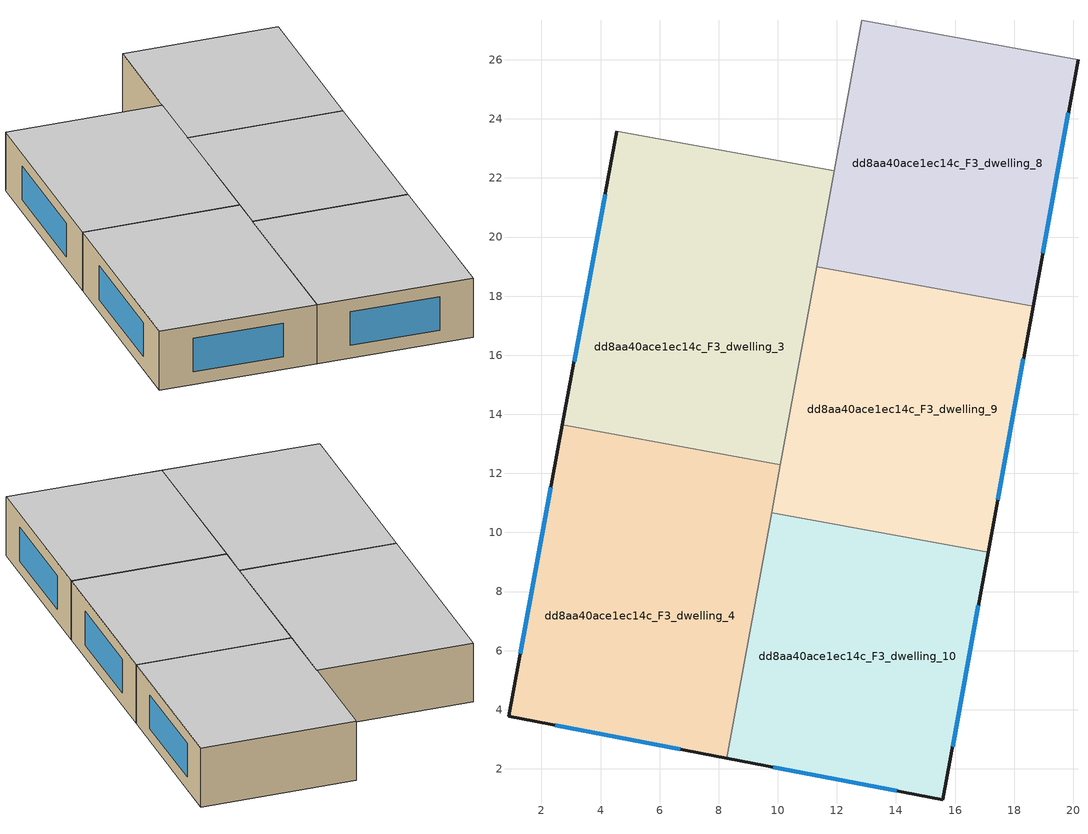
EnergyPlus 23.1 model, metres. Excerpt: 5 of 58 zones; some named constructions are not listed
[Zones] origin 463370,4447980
dd8aa40ace1ec14c_F3_dwelling_10
 floor to dd8aa40ace1ec14c_F2_dwelling_11 (EU_floor_Construction): 17.12,9.32 15.59,0.96 8.27,2.36 9.79,10.66 z9
 wall outside (EU_wall_Construction): 8.27,2.36 15.59,0.96 17.12,9.32 z9:12
 wall to dd8aa40ace1ec14c_F3_dwelling_9 (EU_wall_Construction): 17.12,9.32 9.79,10.66 z9:12
 wall to dd8aa40ace1ec14c_F3_dwelling_4 (EU_wall_Construction): 9.79,10.66 8.27,2.36 z9:12
 window (EU_Window_Construction): 15.92,2.75 16.79,7.53 / 9.84,2.06 14.02,1.26 z9.64:11.36
 ceiling to dd8aa40ace1ec14c_F4_dwelling_10 (EU_floor_Construction): 15.59,0.96 17.12,9.32 9.79,10.66 8.27,2.36 z12
dd8aa40ace1ec14c_F3_dwelling_3
 floor to dd8aa40ace1ec14c_F2_dwelling_3 (EU_floor_Construction): 11.9,22.24 11.3,18.92 3.93,20.27 4.54,23.58 z9
 floor to dd8aa40ace1ec14c_F2_dwelling_4 (EU_floor_Construction): 11.3,18.92 10.09,12.3 2.71,13.65 3.93,20.27 z9
 wall outside (EU_wall_Construction): 4.54,23.58 2.71,13.65 z9:12
 wall to dd8aa40ace1ec14c_F3_dwelling_4 (EU_wall_Construction): 2.71,13.65 10.09,12.3 z9:12
 wall to dd8aa40ace1ec14c_F3_dwelling_2 (EU_wall_Construction): 11.91,22.24 4.54,23.58 z9:12
 wall to dd8aa40ace1ec14c_F3_dwelling_9 (EU_wall_Construction): 10.09,12.3 11.31,19 z9:12
 wall to dd8aa40ace1ec14c_F3_dwelling_8 (EU_wall_Construction): 11.31,19 11.9,22.24 z9:12
 window (EU_Window_Construction): 4.15,21.45 3.1,15.77 z9.64:11.36
 ceiling to dd8aa40ace1ec14c_F4_dwelling_3 (EU_floor_Construction): 10.09,12.3 11.91,22.24 4.54,23.58 2.71,13.65 z12
dd8aa40ace1ec14c_F3_dwelling_4
 floor to dd8aa40ace1ec14c_F2_dwelling_5 (EU_floor_Construction): 9.79,10.65 8.27,2.36 0.88,3.77 2.4,11.99 z9
 floor to dd8aa40ace1ec14c_F2_dwelling_4 (EU_floor_Construction): 10.09,12.3 9.79,10.65 2.4,11.99 2.71,13.65 z9
 wall outside (EU_wall_Construction): 2.71,13.65 0.88,3.77 8.27,2.36 z9:12
 wall to dd8aa40ace1ec14c_F3_dwelling_9 (EU_wall_Construction): 9.79,10.66 10.09,12.3 z9:12
 window (EU_Window_Construction): 2.47,3.47 6.69,2.66 / 2.32,11.53 1.27,5.89 z9.64:11.36
 ceiling to dd8aa40ace1ec14c_F4_dwelling_4 (EU_floor_Construction): 8.27,2.36 10.09,12.3 2.71,13.65 0.88,3.77 z12
dd8aa40ace1ec14c_F3_dwelling_8
 floor to dd8aa40ace1ec14c_F2_dwelling_9 (EU_floor_Construction): 20.16,26 18.64,17.66 11.31,19 12.84,27.33 z9
 wall outside (EU_wall_Construction): 18.64,17.66 20.16,26 z9:12
 wall to dd8aa40ace1ec14c_F3_dwelling_9 (EU_wall_Construction): 11.31,19 18.64,17.66 z9:12
 wall to dd8aa40ace1ec14c_F3_dwelling_7 (EU_wall_Construction): 20.16,26 12.84,27.33 z9:12
 wall to dd8aa40ace1ec14c_F3_dwelling_2 (EU_wall_Construction): 12.84,27.33 11.91,22.24 z9:12
 window (EU_Window_Construction): 18.96,19.45 19.84,24.21 z9.64:11.36
 ceiling to dd8aa40ace1ec14c_F4_dwelling_8 (EU_floor_Construction): 18.64,17.66 20.16,26 12.84,27.33 11.31,19 z12
dd8aa40ace1ec14c_F3_dwelling_9
 floor to dd8aa40ace1ec14c_F2_dwelling_10 (EU_floor_Construction): 18.64,17.66 17.12,9.32 9.79,10.66 11.31,19 z9
 wall outside (EU_wall_Construction): 17.12,9.32 18.64,17.66 z9:12
 window (EU_Window_Construction): 17.44,11.11 18.31,15.87 z9.64:11.36
 ceiling to dd8aa40ace1ec14c_F4_dwelling_9 (EU_floor_Construction): 17.12,9.32 18.64,17.66 11.31,19 9.79,10.66 z12
[SCHEDULE:FILE] Column Number=1; Rows to Skip at Top=0; Number of Hours of Data=8760; Column Separator=Comma; Interpolate to Timestep=No; Minutes per Item=60; Adjust Schedule for Daylight Savings=Yes
Name | File
EU_Step8_GainSchedule_dd8aa40ace1ec14c_F1_dwelling_3_f000 | ../../schedules/dd8aa40ace1ec14c/dd8aa40ace1ec14c_F1_dwelling_3_f000_gain.csv
EU_Step8_GainSchedule_dd8aa40ace1ec14c_F1_dwelling_4_f000 | ../../schedules/dd8aa40ace1ec14c/dd8aa40ace1ec14c_F1_dwelling_4_f000_gain.csv
EU_Step8_GainSchedule_dd8aa40ace1ec14c_F1_dwelling_5_f000 | ../../schedules/dd8aa40ace1ec14c/dd8aa40ace1ec14c_F1_dwelling_5_f000_gain.csv
EU_Step8_GainSchedule_dd8aa40ace1ec14c_F1_dwelling_6_f000 | ../../schedules/dd8aa40ace1ec14c/dd8aa40ace1ec14c_F1_dwelling_6_f000_gain.csv
EU_Step8_GainSchedule_dd8aa40ace1ec14c_F1_dwelling_7_f000 | ../../schedules/dd8aa40ace1ec14c/dd8aa40ace1ec14c_F1_dwelling_7_f000_gain.csv
EU_Step8_GainSchedule_dd8aa40ace1ec14c_F1_dwelling_8_f000 | ../../schedules/dd8aa40ace1ec14c/dd8aa40ace1ec14c_F1_dwelling_8_f000_gain.csv
EU_Step8_GainSchedule_dd8aa40ace1ec14c_F1_dwelling_9_f000 | ../../schedules/dd8aa40ace1ec14c/dd8aa40ace1ec14c_F1_dwelling_9_f000_gain.csv
EU_Step8_GainSchedule_dd8aa40ace1ec14c_F1_dwelling_10_f000 | ../../schedules/dd8aa40ace1ec14c/dd8aa40ace1ec14c_F1_dwelling_10_f000_gain.csv
EU_Step8_GainSchedule_dd8aa40ace1ec14c_F1_dwelling_11_f000 | ../../schedules/dd8aa40ace1ec14c/dd8aa40ace1ec14c_F1_dwelling_11_f000_gain.csv
EU_Step8_GainSchedule_dd8aa40ace1ec14c_F2_dwelling_0_f000 | ../../schedules/dd8aa40ace1ec14c/dd8aa40ace1ec14c_F2_dwelling_0_f000_gain.csv
EU_Step8_GainSchedule_dd8aa40ace1ec14c_F2_dwelling_1_f000 | ../../schedules/dd8aa40ace1ec14c/dd8aa40ace1ec14c_F2_dwelling_1_f000_gain.csv
EU_Step8_GainSchedule_dd8aa40ace1ec14c_F2_dwelling_2_f000 | ../../schedules/dd8aa40ace1ec14c/dd8aa40ace1ec14c_F2_dwelling_2_f000_gain.csv
EU_Step8_GainSchedule_dd8aa40ace1ec14c_F2_dwelling_3_f000 | ../../schedules/dd8aa40ace1ec14c/dd8aa40ace1ec14c_F2_dwelling_3_f000_gain.csv
EU_Step8_GainSchedule_dd8aa40ace1ec14c_F2_dwelling_4_f000 | ../../schedules/dd8aa40ace1ec14c/dd8aa40ace1ec14c_F2_dwelling_4_f000_gain.csv
EU_Step8_GainSchedule_dd8aa40ace1ec14c_F2_dwelling_5_f000 | ../../schedules/dd8aa40ace1ec14c/dd8aa40ace1ec14c_F2_dwelling_5_f000_gain.csv
EU_Step8_GainSchedule_dd8aa40ace1ec14c_F2_dwelling_6_f000 | ../../schedules/dd8aa40ace1ec14c/dd8aa40ace1ec14c_F2_dwelling_6_f000_gain.csv
EU_Step8_GainSchedule_dd8aa40ace1ec14c_F2_dwelling_7_f000 | ../../schedules/dd8aa40ace1ec14c/dd8aa40ace1ec14c_F2_dwelling_7_f000_gain.csv
EU_Step8_GainSchedule_dd8aa40ace1ec14c_F2_dwelling_8_f000 | ../../schedules/dd8aa40ace1ec14c/dd8aa40ace1ec14c_F2_dwelling_8_f000_gain.csv
EU_Step8_GainSchedule_dd8aa40ace1ec14c_F2_dwelling_9_f000 | ../../schedules/dd8aa40ace1ec14c/dd8aa40ace1ec14c_F2_dwelling_9_f000_gain.csv
EU_Step8_GainSchedule_dd8aa40ace1ec14c_F2_dwelling_10_f000 | ../../schedules/dd8aa40ace1ec14c/dd8aa40ace1ec14c_F2_dwelling_10_f000_gain.csv
EU_Step8_GainSchedule_dd8aa40ace1ec14c_F2_dwelling_11_f000 | ../../schedules/dd8aa40ace1ec14c/dd8aa40ace1ec14c_F2_dwelling_11_f000_gain.csv
